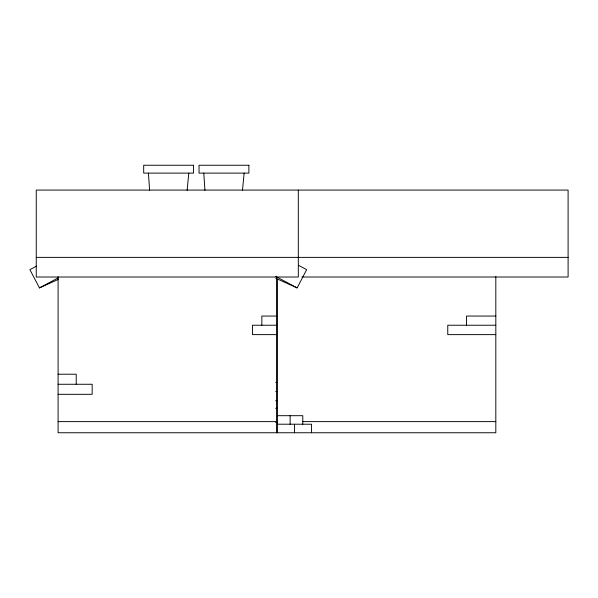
<?xml version="1.0" encoding="UTF-8"?>
<svg xmlns="http://www.w3.org/2000/svg" width="598" height="598" viewBox="0 0 598 598"><rect width="100%" height="100%" fill="white"/><g stroke="black" fill="none" stroke-linecap="round" stroke-linejoin="round"><path stroke-width="0.9" d="M187.129 190.373L188.789 173.114M242.474 190.373L244.134 173.114M275.783 278.272L297.116 287.915L306.669 269.653L298.432 265.28M36.493 266.155L29.9 269.653L39.453 287.915L58.327 277.786M39.453 287.915L58.275 279.408M36.254 257.379L568.1 257.379M301.893 277.016L568.1 277.016L568.1 190.074L36.254 190.074L36.254 277.016L298.32 277.016L298.32 190.074M276.485 316.058L261.849 316.058L261.849 325.23M495.817 316.058L466.552 316.058L466.552 325.23M276.485 325.23L252.461 325.23L252.461 334.626L276.485 334.626M495.817 325.23L447.767 325.23L447.767 334.626L495.817 334.626M58.096 374.221L76.223 374.221L76.223 384.267M275.685 382.571L277.479 382.571M58.096 384.267L92.167 384.267L92.167 394.314L58.096 394.314M275.685 391.503L277.479 391.503M275.678 400.645L277.479 400.645M275.678 408.359L277.479 408.359M277.479 415.692L302.775 415.692L302.775 424.206M58.096 421.612L276.485 421.612M302.625 421.612L495.817 421.612M275.611 422.39L277.479 422.39M277.479 424.206L311.558 424.229L311.558 432.75M275.783 276.463L297.116 287.915M203.776 173.114L204.942 190.373M148.431 173.114L149.597 190.373M495.817 276.635L495.817 432.75L58.096 432.75L58.096 276.747M294.515 424.229L294.515 432.75M290.127 415.692L290.127 424.206M277.479 279.034L277.479 432.75M276.485 276.194L276.485 432.75M193.535 165.25L143.692 165.25L143.692 173.114L193.535 173.114L193.535 165.25M248.88 165.25L199.037 165.25L199.037 173.114L248.88 173.114L248.88 165.25"/></g></svg>
